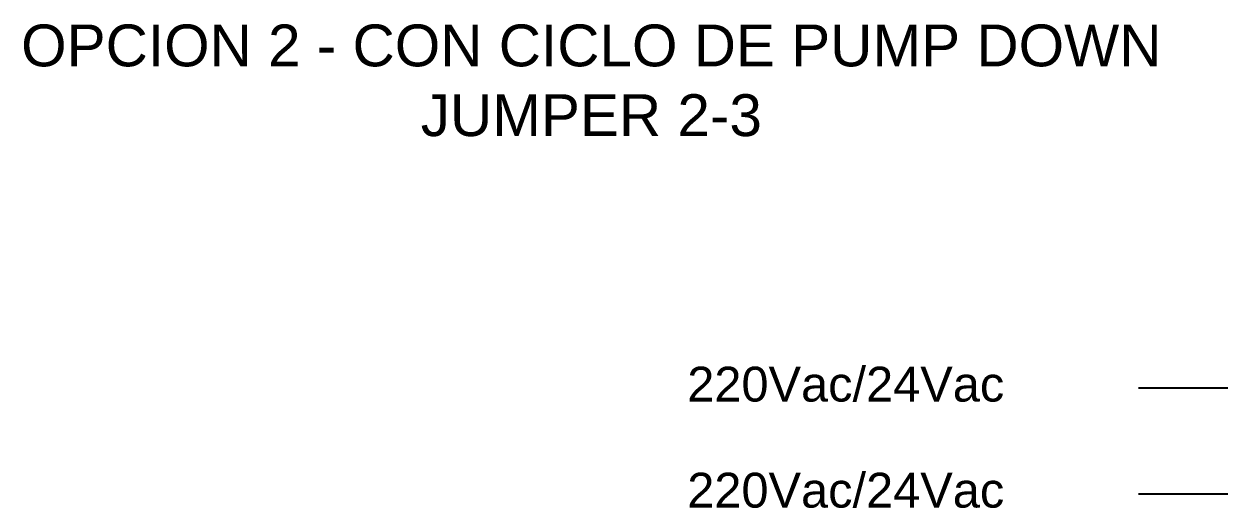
# Model space of a CAD drawing. Header units: millimetres. Extents: x -118 to 1430, y 370 to 641.
# Drawn here: x 342.9 to 428.5, y 584.5 to 619.2 of the extents above; entities that cross this region are included whole.
import ezdxf

# ---------------------------------------------------------------- set-up
doc = ezdxf.new("R2010")
doc.units = ezdxf.units.MM
doc.styles.get("Standard").update_dxf_attribs({"font": 'arial.ttf'})

msp = doc.modelspace()

# ---------------------------------------------------------------- linework, layer by layer
for p, q in [((437.973, 593.061), (422.777, 593.061)), ((435.492, 585.459), (422.777, 585.459))]:
    msp.add_line(p, q)

# ---------------------------------------------------------------- texts
for s, width, insert, char_height, attachment_point in [('OPCION 2 - CON CICLO DE PUMP DOWN\\PJUMPER 2-3', 161.22937, (383.56, 615.117), 3, 5), ('220Vac/24Vac', 26.81393, (390.433, 594.603), 2.5, 1), ('220Vac/24Vac', 26.81393, (390.433, 587), 2.5, 1)]:
    msp.add_mtext_dynamic_manual_height_columns(s, width=width, gutter_width=12.5, heights=[0], dxfattribs=dict(insert=insert, char_height=char_height, attachment_point=attachment_point))

doc.saveas('drawing.dxf')
